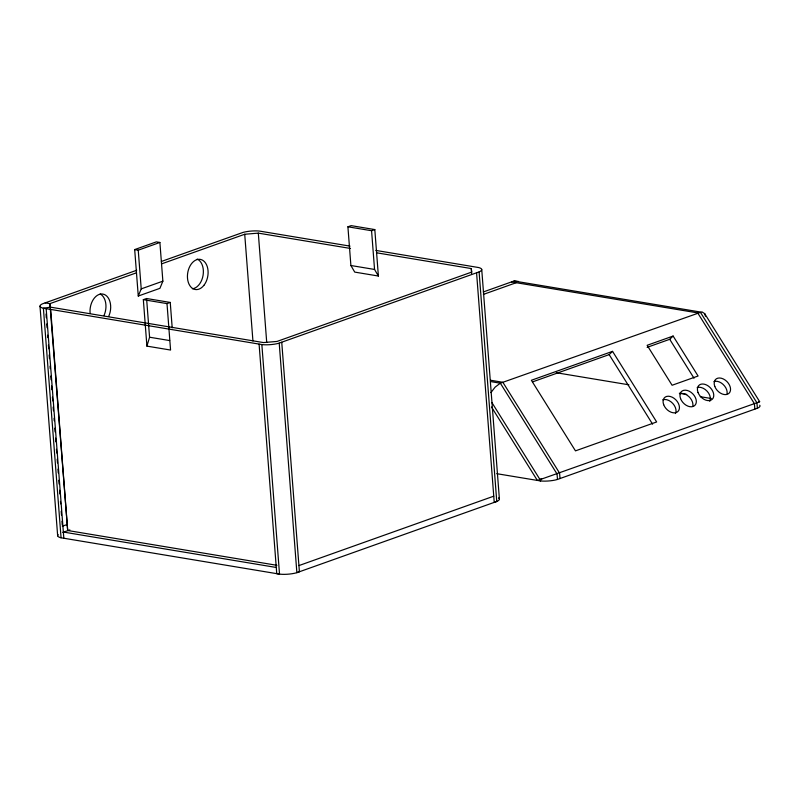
<?xml version="1.0" encoding="UTF-8"?>
<svg xmlns="http://www.w3.org/2000/svg" width="800" height="800" viewBox="0 0 800 800"><rect width="100%" height="100%" fill="white"/><g stroke="black" fill="none" stroke-linecap="round" stroke-linejoin="round"><path stroke-width="1.2" d="M172.2 327.85L170.25 302.44L167 303.6L170.57 350.05L146.91 346.12L149.57 337.22L146.68 299.72M138.27 296.04L141.22 288.88L138.24 250.17L159.89 242.46L162.87 281.17L159.92 288.33L138.27 296.04L134.69 249.58L156.34 241.87L159.89 242.46M490.9 392.63L495.14 387.12L500.33 383.19L701.9 311.86L704.68 313.63L759.69 401.7L758.92 401.84M532.68 381.85L609.16 354.61L612.55 351.36L656.65 421.96L575.47 450.87L531.38 380.27L612.55 351.36M647.13 347.35L669.72 339.3L673.12 336.05L698.08 376.01L672.1 385.26L647.14 345.3L673.12 336.05M759.58 401.79L540.03 479.62L491.89 402.56M136.71 270.26L42.26 303.92A14.21 3.68 -4.4 0 0 42.98 308.14L262.34 344.63A14.21 3.68 -4.4 0 0 278.75 343.27L479.47 271.77A14.21 3.68 -4.4 0 0 478.74 267.56L375.87 250.42M496.74 473.68L540.62 480.96A14.21 3.68 -4.4 0 0 557.03 479.59L757.74 408.1A14.21 3.68 -4.4 0 0 759.73 405.22M161.35 261.48L242.97 232.43A14.21 3.68 -4.4 0 1 259.38 231.06L350.02 246.12M45.16 302.86L49.89 303.65L136.48 272.81M161.64 263.85L244.72 234.26L258.31 233.13L350.49 248.46M141.22 288.88L162.87 281.17M146.91 346.12L143.34 299.66L146.59 298.51L170.25 302.44M347.91 226.8L351.16 225.64L374.81 229.58L378.39 276.03L354.73 272.1L350.89 265.51L347.91 226.8L371.57 230.73L374.81 229.58M483.33 291.95L514.03 281.01L518.4 281.43M483.37 294.41L516.23 282.7M62.35 526.22L67.04 524.55M62.82 532.41L69.87 529.9M539.52 479.66L541.69 478.89M298.93 565.58L493.75 496.18M540.69 479.34L537.36 480.43L491.48 406.98M376.6 252.8L471.23 268.55L471.84 272.04L277.01 341.44L263.42 342.57L50.5 307.15L43.4 308.23L61.06 537.78L279.52 574.12L261.85 344.57M514.03 281.01L700.22 311.99L756.95 402.82L757.37 408.25M511.5 281.92L697.69 312.89L754.42 403.72L754.84 409.15M350.89 265.51L374.55 269.45L378.39 276.03M134.69 249.58L138.24 250.17M143.34 299.66L167 303.6M556.28 372.73L628.89 384.81M679.35 393.2L686.74 394.43M700.27 396.68L711.35 398.53M490.6 380.25L502.86 382.29L559.59 473.12L560.01 478.55M490.53 381.56L500.33 383.19L557.06 474.02L557.48 479.45M149.57 337.22L169.68 340.56M49.99 304.89L67.68 530.5L276.91 565.31M63.35 532.04L276.27 567.47M61.06 537.78L60.65 537.69A14.21 3.68 -4.4 0 1 58.14 534.63M669.72 339.3L694.03 378.21M609.16 354.61L652.59 424.16M704.68 313.63L705.43 316.21M49.89 303.65L50.5 307.15M540.5 479.48L540.62 480.96M540.03 479.62L540.13 480.9M481.73 269.45L499.39 498.99M479.1 271.93L496.76 501.48L296.87 572.67L279.21 343.13M476.57 272.83L494.23 502.38L497.13 501.32A14.21 3.68 -4.4 0 0 498.53 497.94M471.23 268.55L471.61 273.51M371.57 230.73L374.55 269.45M281.74 342.22L299.4 571.77L296.42 572.81A14.21 3.68 -4.4 0 1 280.01 574.18L276.75 573.66L259.09 344.11M258.31 233.13L266.71 342.32M244.72 234.26L252.93 340.97M50.69 309.63L67.68 530.5M46.17 308.69L63.83 538.24M46.02 314.03L46.31 317.75M46.78 323.96L47.07 327.68M47.64 335.13L47.83 337.61M48.41 345.05L48.69 348.78M49.17 354.98L49.46 358.7M50.03 366.15L50.22 368.63M50.79 376.07L51.08 379.8M51.56 386L51.84 389.72M52.42 397.17L52.7 400.89M53.18 407.1L53.47 410.82M54.04 418.26L54.23 420.75M54.8 428.19L55.09 431.91M55.57 438.12L55.85 441.84M56.43 449.29L56.71 453.01M57.19 459.21L57.48 462.93M57.95 469.14L58.24 472.86M58.81 480.31L59.1 484.03M59.58 490.23L59.86 493.96M60.44 501.4L60.63 503.88M61.2 511.33L61.49 515.05M61.96 521.26L62.25 524.98M40 306.25L57.66 535.8M197.2 259.08A15.27 10.17 -80.6 0 1 203.09 275.24A15.27 10.17 -80.6 0 1 192.36 288.77M100.21 293.98A15.27 10.17 -80.6 0 1 103.96 315.61M90.13 313.42A15.27 10.17 -80.6 0 1 102.82 294.06A15.27 10.17 -80.6 0 1 108.69 316.39M662.84 399.81A9.65 6.58 46.2 0 1 672.81 403.47A9.65 6.58 46.2 0 1 675.44 413.54M679.75 393.75A9.65 6.58 46.2 0 1 688.83 396.55A9.65 6.58 46.2 0 1 692.87 405.76M713.98 381.56A9.65 6.58 46.2 0 1 723.06 384.36A9.65 6.58 46.2 0 1 727.09 393.57M697.17 387.58A9.65 6.58 46.2 0 1 707.14 391.24A9.65 6.58 46.2 0 1 709.77 401.31M203.89 285.35A15.27 10.17 -80.6 0 0 201.93 259.87A15.27 10.17 -80.6 0 0 187.49 278.1A15.27 10.17 -80.6 0 0 203.89 285.35M680.58 398.66A9.65 6.58 46.2 0 0 694.64 405.61A9.65 6.58 46.2 0 0 689.2 391.2A9.65 6.58 46.2 0 0 680.58 398.66M663.7 404.74A9.65 6.58 46.2 0 0 677.77 411.65A9.65 6.58 46.2 0 0 672.29 397.24A9.65 6.58 46.2 0 0 663.7 404.74M698.03 392.51A9.65 6.58 46.2 0 0 712.1 399.42A9.65 6.58 46.2 0 0 706.62 385.01A9.65 6.58 46.2 0 0 698.03 392.51M714.8 386.47A9.65 6.58 46.2 0 0 728.87 393.42A9.65 6.58 46.2 0 0 723.43 379.01A9.65 6.58 46.2 0 0 714.8 386.47"/></g></svg>
